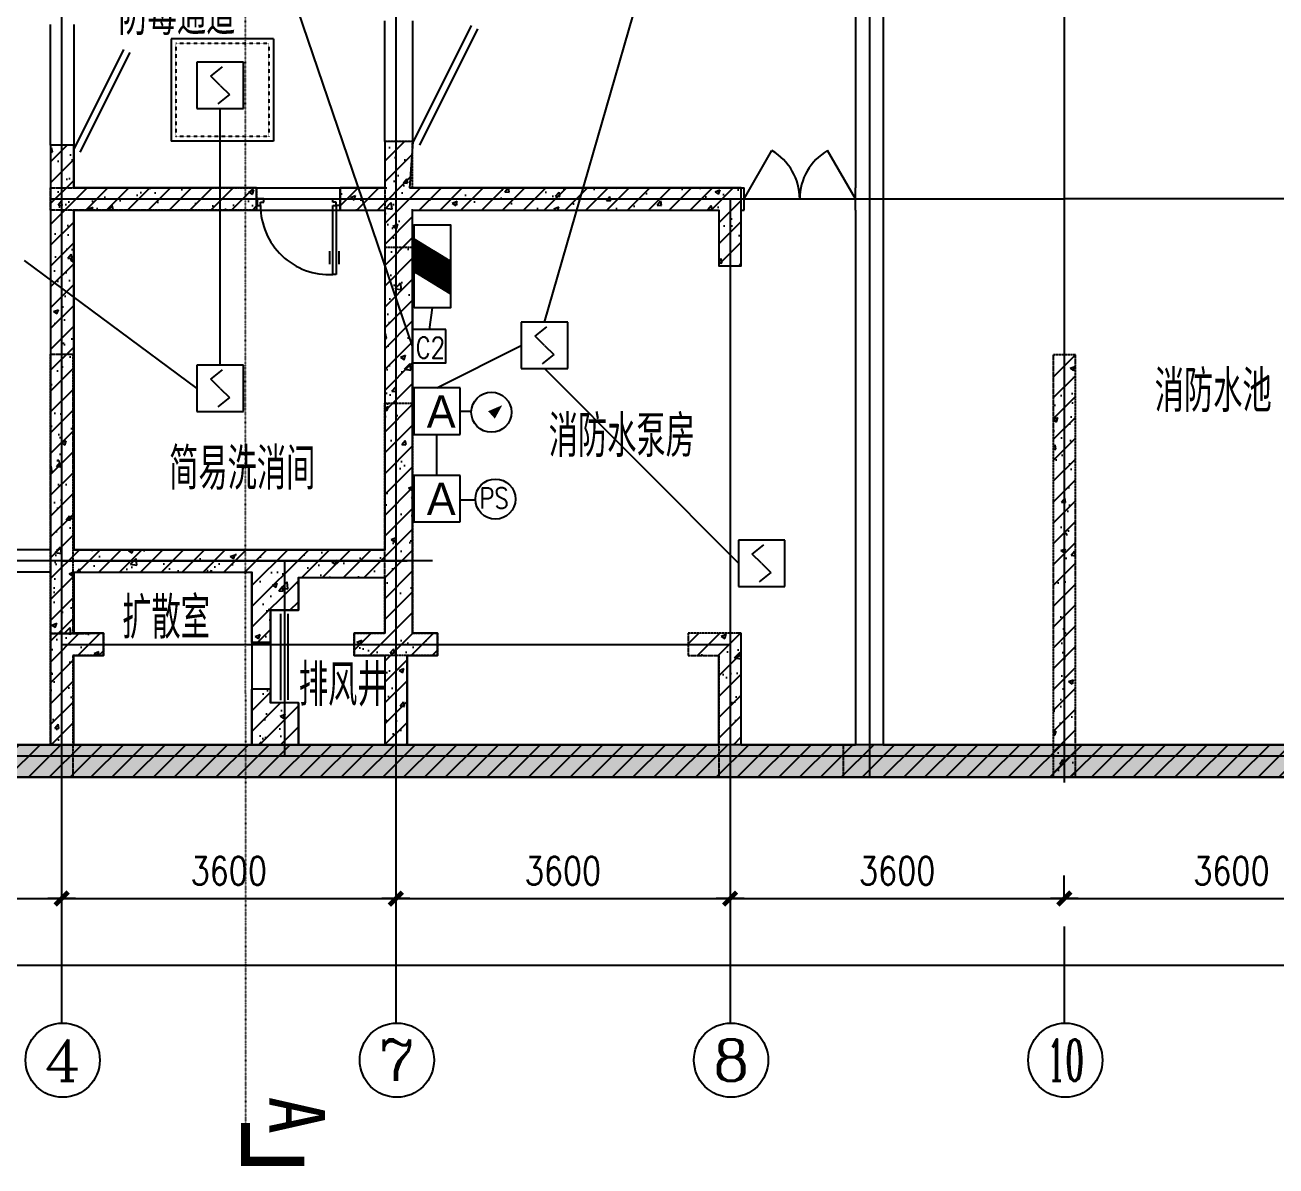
# Model space of a CAD drawing. Extents: x -170759 to 304867, y -311201 to 112352.
# Drawn here: x 37267 to 50742, y -268526 to -256234 of the extents above; entities that cross this region are included whole.
import ezdxf
from ezdxf.enums import TextEntityAlignment as Align

# ---------------------------------------------------------------- set-up
doc = ezdxf.new("R2010")
doc.units = 0
for name, pattern in [('ACAD_ISO04W100', [30.5, 24, -3, 0.5, -3]), ('DASH', [0.35, 0.25, -0.1]), ('DOT2', [0.125, 0, -0.125]), ('DOTE', [2.42, 2, -0.2, 0.02, -0.2]), ('HIDDEN', [0.375, 0.25, -0.125])]:
    doc.linetypes.add(name, pattern=pattern)
doc.layers.get('0').update_dxf_attribs({"linetype": 'CONTINUOUS'})
for name, color, linetype in [('7', 8, 'CONTINUOUS'), ('AXIS', 3, 'CONTINUOUS'), ('AXIS_TEXT', 7, 'CONTINUOUS'), ('BLOCK', 2, 'CONTINUOUS'), ('DOTE', 251, 'CONTINUOUS'), ('EQUIP', 3, 'CONTINUOUS'), ('LAYER1', 1, 'CONTINUOUS'), ('TC', 253, 'CONTINUOUS'), ('TEXT', 6, 'CONTINUOUS'), ('TXT', 3, 'CONTINUOUS'), ('WAL', 20, 'CONTINUOUS'), ('WALL', 7, 'CONTINUOUS'), ('WINDOW', 151, 'CONTINUOUS'), ('WINDOW_TEXT', 7, 'CONTINUOUS'), ('WZ', 3, 'CONTINUOUS'), ('ZHU', 251, 'CONTINUOUS'), ('ZXX', 2, 'ACAD_ISO04W100'), ('导线', 1, 'CONTINUOUS'), ('消防', 1, 'CONTINUOUS'), ('消防主线', 1, 'CONTINUOUS'), ('设备2', 3, 'CONTINUOUS')]:
    doc.layers.add(name, color=color, linetype=linetype)
doc.styles.add('-黑体', font='SIMHEI.TTF', dxfattribs={"width": 0.8})
doc.styles.add('COMPLEX', font='COMPLEX')
doc.styles.add('DIM_FONT', font='SIMPLEX.shx', dxfattribs={"width": 0.8})
doc.styles.add('HZFS', font='txt.shx', dxfattribs={"width": 0.8, "bigfont": 'msi_fsx.shx'})
doc.styles.add('HZTXT', font='txt.shx', dxfattribs={"width": 0.8, "bigfont": 'hztxt.shx'})
doc.styles.add('SIMPLEX', font='SIMPLEX.SHX')
doc.styles.add('XC93', font='hzst-e.shx', dxfattribs={"width": 0.75, "bigfont": 'xc93.shx'})
doc.dimstyles.new('NORMAL', dxfattribs={"dimtxt": 300, "dimasz": 1, "dimexe": 250, "dimexo": 300, "dimgap": 150, "dimtad": 1, "dimdec": 0, "dimzin": 0, "dimdsep": 46, "dimtxsty": 'DIM_FONT', "dimblk": '_DIMX', "dimblk1": '_DIMX', "dimblk2": '_DIMX', "dimsah": 1, "dimcen": 2.5, "dimclrt": 7, "dimadec": 0, "dimazin": 0, "dimtfac": 1, "dimtdec": 0, "dimtix": 1, "dimtmove": 2, "dimatfit": 3, "dimldrblk": '_DIMX', "dimfxl": 0, "dimtolj": 1, "dimtzin": 0, "dimarcsym": 0})
pattern_1 = [(50, (50704.1, -264957.1), (546.554, -47.817), [57.15, -628.65]), (355, (50704.1, -264957.1), (-105.728, 573.17), [45.72, -502.92]), (100.451, (50749.67, -264961.1), (440.828, 525.35), [48.57, -534.27]), (46.1842, (50704.1, -264804.7), (813.237, -126.127), [85.725, -942.975]), (96.6356, (50771.9, -264815.2), (712.213, 742.277), [72.855, -801.405]), (351.184, (50704.1, -264804.7), (712.214, 742.275), [68.58, -754.38]), (21, (50780.3, -264842.8), (454.845, -306.7966), [57.15, -628.65]), (326, (50780.3, -264842.8), (185.406, 552.564), [45.72, -502.92]), (71.4514, (50818.2, -264868.36), (640.25, 245.769), [48.57, -534.27]), (37.5, (50704.12, -264957.1), (9.2658, 253.6651), [0, -496.824, 0, -510.54, 0, -504.825]), (7.5, (50704.12, -264957.1), (200.459, 300.5417), [0, -291.084, 0, -485.394, 0, -192.405]), (327.5, (50534.2, -264957.1), (406.7718, -17.1862), [0, -190.5, 0, -594.36, 0, -788.67]), (317.5, (50458, -264957.1), (444.3875, 76.2795), [0, -247.65, 0, -394.716, 0, -560.07])]
pattern_2 = [(45, (51396.88, -264957.1), (-112.2532, 112.2532), [])]

# ---------------------------------------------------------------- blocks, each defined once
blk = doc.blocks.new('M_A23MCU')
for p, q in [((-0.454, 0.081), (-0.454, 0.905)), ((-0.454, 0.905), (-0.413, 0.905)), ((-0.413, 0.905), (-0.413, 0.081)), ((-0.489, 0.782), (-0.489, 0.624)), ((-0.378, 0.782), (-0.378, 0.624)), ((-0.495, -0.002), (-0.495, 0.081)), ((-0.495, 0.081), (-0.454, 0.081)), ((-0.413, 0.081), (-0.454, 0.081)), ((-0.454, 0.081), (-0.454, 0.039)), ((-0.454, 0.039), (-0.413, 0.039)), ((-0.413, 0.039), (-0.413, -0.002)), ((0.412, 0.039), (0.412, -0.002)), ((0.453, 0.039), (0.412, 0.039)), ((0.453, 0.081), (0.453, 0.039)), ((0.494, 0.081), (0.453, 0.081)), ((0.494, -0.002), (0.494, 0.081)), ((-0.413, -0.002), (-0.495, -0.002)), ((-0.495, -0.002), (-0.495, -0.002)), ((0.412, -0.002), (0.494, -0.002)), ((0.494, -0.002), (0.494, -0.002))]:
    blk.add_line(p, q)
blk.add_arc((-0.372, 0.082), 0.825, 359.9283, 92.866)
blk = doc.blocks.new('_DIMX')
blk.add_line((-150, 0), (150, 0))
at = {"const_width": 50}
blk.add_lwpolyline([(-70, -70), (70, 70)], dxfattribs=at)
blk = doc.blocks.new('_AXISO')
blk.add_circle((0, 0), 0.5)
at = {"layer": 'AXIS_TEXT', "style": 'COMPLEX', "width": 1.041667}
blk.add_attdef('A', text='', height=0.56, dxfattribs=at).set_placement((-0.25, -0.28), (0.25, -0.28), align=Align.FIT)
blk = doc.blocks.new('_LINKPT1')
blk.add_line((0, 0), (0, 0))
blk = doc.blocks.new('M_I14YDH')
for p, q in [((0.5, 0.5), (-0.5, 0.5)), ((-0.5, 0.5), (-0.5, -0.5)), ((-0.2, 0.2), (0.05, 0.4)), ((0.5, -0.5), (0.5, 0.5)), ((0, 0), (-0.2, 0.2)), ((0, 0), (0.2, -0.2)), ((0.2, -0.2), (-0.05, -0.4)), ((-0.5, -0.5), (0.5, -0.5))]:
    blk.add_line(p, q)
for p in [(0, 0.5), (-0.5, 0), (0.5, 0), (0, -0.5)]:
    blk.add_blockref('_LINKPT1', p)
at = {"width": 0.8, "flags": 9}
blk.add_attdef('A', (0, 0), '', height=0.00002, dxfattribs=at)
blk = doc.blocks.new('_X2GKP')
for p, q in [((0.5, 0.5), (-0.5, 0.5)), ((-0.5, 0.5), (-0.5, -0.5)), ((0.5, -0.5), (0.5, 0.5)), ((-0.5, -0.5), (0.5, -0.5))]:
    blk.add_line(p, q)
at = {"xscale": 0.002, "yscale": 0.002, "zscale": 0.002}
for p in [(0, 0.5), (-0.5, 0), (0.5, 0), (0, -0.5)]:
    blk.add_blockref('_LINKPT1', p, dxfattribs=at)
at = {"style": 'XC93'}
blk.add_text('A', height=0.7, dxfattribs=at).set_placement((-0.219, -0.356))
at = {"style": 'XC93', "width": 0.75, "flags": 9}
blk.add_attdef('A', (0, 0), '', height=0.00002, dxfattribs=at)
blk = doc.blocks.new('SDY')
at = {"layer": '设备2', "linetype": 'Continuous'}
h = blk.add_hatch(dxfattribs=at)
h.set_pattern_fill('ANSI31', color=256, style=0)
h.set_pattern_definition([(45, (-392206.78282, 628854.17178), (-0.088388347648, 0.088388347648), [])])
h.paths.add_polyline_path([(221, 76), (-76, 76), (-76, -317), (-21, -317)])
h.paths.add_polyline_path([(-76, 76), (-132, 76), (-373, -317), (-76, -317)])
at = {"layer": '消防主线', "ltscale": 1000}
blk.add_line((-76, 76), (-76, -317), dxfattribs=at)
at = {"layer": '设备2', "linetype": 'Continuous'}
blk.add_lwpolyline([(-524, 76), (371, 76), (371, -317), (-524, -317)], close=True, dxfattribs=at)
blk = doc.blocks.new('_DBLK1')
for p, q in [((-0.5, 0), (-0.25, -0.433)), ((0.5, 0), (0.25, -0.433))]:
    blk.add_line(p, q)
for centre, start, end in [((-0.5, 0), 300, 0), ((0.5, 0), 180, 240)]:
    blk.add_arc(centre, 0.5, start, end)
at = {"layer": 'WINDOW_TEXT', "style": 'SIMPLEX', "flags": 9}
blk.add_attdef('A', text='', height=1, dxfattribs=at).set_placement((0, 1.5), align=Align.MIDDLE)

msp = doc.modelspace()

# ---------------------------------------------------------------- hatches: boundary and pattern name
at = {"layer": 'WALL'}
h = msp.add_hatch(dxfattribs=at)
h.set_pattern_fill('AR-CONC', color=256, scale=3, style=0)
h.set_pattern_definition(pattern_1)
h.paths.add_polyline_path([(35081.64473, -250107.46476), (35081.64473, -249587.46476), (32331.64473, -249587.46476), (32331.64473, -260137.46476), (33531.64473, -260137.46476), (33531.64473, -264337.46476), (63391.64473, -264337.46476), (63391.64473, -260137.46476), (64591.64473, -260137.46476), (64591.64473, -257987.46476), (64541.64473, -257987.46476), (64541.64473, -249587.46476), (63961.64473, -249587.46476), (63961.64473, -249827.46476), (64241.64473, -249827.46476), (64241.64473, -259787.46476), (60461.64473, -259787.46476), (60461.64473, -260027.46476), (63041.64473, -260027.46476), (63041.64473, -263987.46476), (59381.64473, -263987.46476), (33881.64473, -263987.46476), (33881.64473, -259787.46476), (32681.64473, -259787.46476), (32681.64689, -249827.46456), (33631.64473, -249827.46476), (33631.64473, -250107.46476), (33881.64473, -250107.46476), (33881.64473, -249827.46476), (34841.64473, -249827.46476), (34841.64473, -250107.46476)])
h = msp.add_hatch(dxfattribs=at)
h.set_pattern_fill('ANSI31', color=256, scale=50, style=0)
h.set_pattern_definition([(45, (49929.86, -264957.1), (-112.2532, 112.2532), [])])
h.paths.add_polyline_path([(35081.64473, -250107.46476), (35081.64473, -249587.46476), (32331.64473, -249587.46476), (32331.64473, -260137.46476), (33531.64473, -260137.46476), (33531.64473, -264337.46476), (63391.64473, -264337.46476), (63391.64473, -260137.46476), (64591.64473, -260137.46476), (64591.64473, -257987.46476), (64541.64473, -257987.46476), (64541.64473, -249587.46476), (63961.64473, -249587.46476), (63961.64473, -249827.46476), (64241.64473, -249827.46476), (64241.64473, -259787.46476), (60461.64473, -259787.46476), (60461.64473, -260027.46476), (63041.64473, -260027.46476), (63041.64473, -263987.46476), (59381.64473, -263987.46476), (33881.64473, -263987.46476), (33881.64473, -259787.46476), (32681.64473, -259787.46476), (32681.64689, -249827.46456), (33631.64473, -249827.46476), (33631.64473, -250107.46476), (33881.64473, -250107.46476), (33881.64473, -249827.46476), (34841.64473, -249827.46476), (34841.64473, -250107.46476)])
h = msp.add_hatch(dxfattribs=at)
h.set_pattern_fill('AR-CONC', color=256, scale=3, style=0)
h.set_pattern_definition(pattern_1)
h.paths.add_polyline_path([(37541.64473, -257527.46476), (37541.64473, -263987.46476), (37791.64473, -263987.46476), (37791.64473, -263027.46476), (38111.64473, -263027.46476), (38111.64473, -262787.46476), (37791.64473, -262787.46476), (37791.64473, -262127.46476), (39711.64492, -262127.46477), (39711.64492, -262888.07186), (39911.64492, -262888.07186), (39911.64492, -262538.07186), (40211.64473, -262538.07186), (40211.64473, -262187.46476), (41141.64473, -262187.46476), (41141.64473, -262787.46476), (40811.64473, -262787.46476), (40811.64473, -263027.46476), (41141.64473, -263027.46476), (41141.64473, -263987.46476), (41381.64473, -263987.46476), (41381.64473, -263027.46476), (41711.64473, -263027.46476), (41711.64473, -262787.46476), (41441.64473, -262787.46476), (41441.64473, -258227.46476), (44741.64473, -258227.46476), (44741.64473, -258827.46476), (44981.64473, -258827.46476), (44981.64473, -257987.46476), (41411.64473, -257987.46476), (41447.45479, -257493.62504), (41141.64473, -257487.46476), (41141.64473, -257987.46476), (40661.64473, -257987.46476), (40661.64473, -258227.46476), (41141.64473, -258227.46476), (41141.64473, -261887.46476), (37791.64473, -261887.46476), (37791.64473, -258227.46476), (39761.64473, -258227.46476), (39761.64473, -257987.46476), (37791.64473, -257987.46476), (37791.64473, -257527.46476)])
h = msp.add_hatch(dxfattribs=at)
h.set_pattern_fill('ANSI31', color=256, scale=50, style=0)
h.set_pattern_definition(pattern_2)
h.paths.add_polyline_path([(37541.64473, -257527.46476), (37541.64473, -263987.46476), (37791.64473, -263987.46476), (37791.64473, -263027.46476), (38111.64473, -263027.46476), (38111.64473, -262787.46476), (37791.64473, -262787.46476), (37791.64473, -262127.46476), (39711.64492, -262127.46477), (39711.64492, -262888.07186), (39911.64492, -262888.07186), (39911.64492, -262538.07186), (40211.64473, -262538.07186), (40211.64473, -262187.46476), (41141.64473, -262187.46476), (41141.64473, -262787.46476), (40811.64473, -262787.46476), (40811.64473, -263027.46476), (41141.64473, -263027.46476), (41141.64473, -263987.46476), (41381.64473, -263987.46476), (41381.64473, -263027.46476), (41711.64473, -263027.46476), (41711.64473, -262787.46476), (41441.64473, -262787.46476), (41441.64473, -258227.46476), (44741.64473, -258227.46476), (44741.64473, -258827.46476), (44981.64473, -258827.46476), (44981.64473, -257987.46476), (41411.64473, -257987.46476), (41447.45479, -257493.62504), (41141.64473, -257487.46476), (41141.64473, -257987.46476), (40661.64473, -257987.46476), (40661.64473, -258227.46476), (41141.64473, -258227.46476), (41141.64473, -261887.46476), (37791.64473, -261887.46476), (37791.64473, -258227.46476), (39761.64473, -258227.46476), (39761.64473, -257987.46476), (37791.64473, -257987.46476), (37791.64473, -257527.46476)])
h = msp.add_hatch(dxfattribs=at)
h.set_pattern_fill('AR-CONC', color=256, scale=3, style=0)
h.set_pattern_definition(pattern_1)
h.paths.add_polyline_path([(48341.64473, -264337.46476), (48581.64473, -264337.46476), (48581.64473, -259787.46476), (48341.64473, -259787.46476)])
h = msp.add_hatch(dxfattribs=at)
h.set_pattern_fill('ANSI31', color=256, scale=50, style=0)
h.set_pattern_definition([(45, (51269.98, -264957.1), (-112.253, 112.253), [])])
h.paths.add_polyline_path([(48341.64473, -264337.46476), (48581.64473, -264337.46476), (48581.64473, -259787.46476), (48341.64473, -259787.46476)])
h = msp.add_hatch(dxfattribs=at)
h.set_pattern_fill('AR-CONC', color=256, scale=3, style=0)
h.set_pattern_definition(pattern_1)
h.paths.add_polyline_path([(44861.64473, -263987.46476), (44981.64473, -263987.46476), (44981.64473, -262787.46476), (44861.64473, -262787.46476)])
h.paths.add_polyline_path([(44861.64473, -262907.46476), (44411.64473, -262907.46476), (44411.64473, -263027.46476), (44741.64473, -263027.46476), (44741.64473, -263987.46476), (44861.64473, -263987.46476)])
h.paths.add_polyline_path([(44861.64473, -262907.46476), (44861.64473, -262787.46476), (44411.64473, -262787.46476), (44411.64473, -262907.46476)])
h = msp.add_hatch(dxfattribs=at)
h.set_pattern_fill('ANSI31', color=256, scale=50, style=0)
h.set_pattern_definition([(45, (49988.68, -264957.1), (-112.253, 112.253), [])])
h.paths.add_polyline_path([(44861.64473, -263987.46476), (44981.64473, -263987.46476), (44981.64473, -262787.46476), (44861.64473, -262787.46476)])
h.paths.add_polyline_path([(44861.64473, -262907.46476), (44411.64473, -262907.46476), (44411.64473, -263027.46476), (44741.64473, -263027.46476), (44741.64473, -263987.46476), (44861.64473, -263987.46476)])
h.paths.add_polyline_path([(44861.64473, -262907.46476), (44861.64473, -262787.46476), (44411.64473, -262787.46476), (44411.64473, -262907.46476)])
h = msp.add_hatch(dxfattribs=at)
h.set_pattern_fill('AR-CONC', color=256, scale=3, style=0)
h.set_pattern_definition(pattern_1)
h.paths.add_polyline_path([(39711.64492, -263388.07186), (39711.64492, -263987.46476), (40211.64473, -263987.46476), (40211.64473, -263538.07186), (39911.64492, -263538.07186), (39911.64492, -263388.07186)])
h = msp.add_hatch(dxfattribs=at)
h.set_pattern_fill('ANSI31', color=256, scale=50, style=0)
h.set_pattern_definition(pattern_2)
h.paths.add_polyline_path([(39711.64492, -263388.07186), (39711.64492, -263987.46476), (40211.64473, -263987.46476), (40211.64473, -263538.07186), (39911.64492, -263538.07186), (39911.64492, -263388.07186)])

# ---------------------------------------------------------------- linework, layer by layer
at = {"linetype": 'DASH', "ltscale": 0.3}
for p, q in [((38892.14211, -256434.04744, 0), (38892.14211, -257434.04744, 0)), ((39892.14211, -256434.04744, 0), (38892.14211, -256434.04744, 0)), ((39892.14211, -256434.04744, 0), (39892.14211, -257434.04744, 0)), ((39892.14211, -257434.04744, 0), (38892.14211, -257434.04744, 0))]:
    msp.add_line(p, q, dxfattribs=at)
at = {"layer": '7'}
for p, q in [((37541.64473, -257527.46476, 0), (37541.64473, -256227.46476, 0)), ((37791.64473, -256227.46476, 0), (37791.64473, -257527.46476, 0)), ((41141.64473, -257487.46476, 0), (41141.64473, -256187.46476, 0)), ((41441.64473, -256187.46476, 0), (41441.64473, -257487.46476, 0)), ((42072.93233, -256241.11642, 0), (41447.45479, -257493.62504, 0)), ((38842.14211, -256384.04744, 0), (38842.14211, -257484.04744, 0)), ((39942.14211, -256384.04744, 0), (38842.14211, -256384.04744, 0)), ((39942.14211, -256384.04744, 0), (39942.14211, -257484.04744, 0)), ((38327.76834, -256497.55748, 0), (37791.64473, -257571.1363, 0)), ((38394.86702, -256531.06521, 0), (37858.74341, -257604.64403, 0)), ((39942.14211, -257484.04744, 0), (38842.14211, -257484.04744, 0)), ((39761.64473, -257987.46476, 0), (40661.64473, -257987.46476, 0)), ((39761.64473, -258227.46476, 0), (40661.64473, -258227.46476, 0)), ((40100.86744, -263502.44915, 0), (40100.86744, -262579.09157, 0)), ((39711.64492, -262888.07186, 0), (39711.64492, -263388.07186, 0)), ((39911.64492, -262888.07186, 0), (39911.64492, -263388.07186, 0))]:
    msp.add_line(p, q, dxfattribs=at)
at = {"layer": 'AXIS'}
for p, q in [((37661.64473, -265944.75255, 0), (37661.64473, -266985.96823, 0)), ((41261.64473, -265944.75255, 0), (41261.64473, -266985.96823, 0)), ((44861.64473, -265944.75255, 0), (44861.64473, -266985.96823, 0)), ((48461.64473, -265944.75255, 0), (48461.64473, -266985.96823, 0))]:
    msp.add_line(p, q, dxfattribs=at)
at = {"layer": 'BLOCK', "elevation": 0}
msp.add_lwpolyline([(41801.64464, -259515.44057), (41441.64464, -259515.44057), (41441.64464, -259875.44057), (41801.64464, -259875.44057)], close=True, dxfattribs=at)
at = {"layer": 'BLOCK'}
msp.add_lwpolyline([(42175.20276, -260539.34762, 0, 0, 0), (42408.1638, -260329.83495, 0, 108, 0), (42291.68328, -260434.59129, 108, 108, 0)], format="xyseb", dxfattribs=at)
for centre in [(42290.52897, -260405.99692), (42334.20739, -261341.2475)]:
    msp.add_circle(centre, 216, dxfattribs=at)
at = {"layer": 'DOTE', "color": 251, "linetype": 'DOT2', "ltscale": 2}
msp.add_line((39624.76884, -228321.32978), (39642.30424, -268061.43351), dxfattribs=at)
at = {"layer": 'DOTE', "color": 251, "linetype": 'DOTE', "ltscale": 0.5}
for p, q in [((48461.64473, -253787.46476, 0), (48461.64473, -264393.39534, 0)), ((46361.64473, -254027.46476, 0), (46361.64473, -264337.46476, 0)), ((37661.64473, -255587.46476, 0), (37661.64473, -266768.17179, 0)), ((41261.64473, -255707.46476, 0), (41261.64473, -266768.17179, 0)), ((37541.64473, -258107.46476, 0), (48461.64473, -258107.46476, 0)), ((37541.64473, -258107.46476, 0), (48461.64473, -258107.46476, 0)), ((44861.64473, -258107.46476, 0), (44861.64473, -266768.17179, 0)), ((60581.64473, -258107.46476, 0), (48461.64473, -258107.46476, 0)), ((41655.42751, -262007.46476), (36341.64473, -262007.46476, 0)), ((37661.64473, -262007.46476, 0), (41381.64473, -262007.46476, 0)), ((40061.64473, -262007.46476, 0), (40061.64473, -264107.46476, 0)), ((37661.64473, -262907.46476, 0), (44861.64473, -262907.46476, 0)), ((28242.02152, -264107.46476, 0), (48461.64473, -264107.46476, 0)), ((32561.64473, -264107.46476, 0), (64361.64473, -264107.46476, 0))]:
    msp.add_line(p, q, dxfattribs=at)
at = {"layer": 'WAL', "color": 2, "linetype": 'HIDDEN'}
msp.add_line((40021.20124, -263506.64625, 0), (40021.20124, -262579.09157, 0), dxfattribs=at)
at = {"layer": 'WALL'}
for p, q in [((46211.64473, -254027.46476, 0), (46211.64473, -257987.46476, 0)), ((46511.64473, -254027.46476, 0), (46511.64473, -263987.46476, 0)), ((37541.64473, -257527.46476, 0), (37541.64473, -261887.46476, 0)), ((37791.64473, -257527.46476, 0), (37541.64473, -257527.46476, 0)), ((37791.64473, -257527.46476, 0), (37791.64473, -257987.46476, 0)), ((37791.64473, -257987.46476, 0), (39221.64473, -257987.46476, 0)), ((39761.64473, -258227.46476, 0), (39761.64473, -257987.46476, 0)), ((39761.64473, -257987.46476, 0), (39761.64473, -257987.46476, 0)), ((39761.64473, -258227.46476, 0), (39761.64473, -257987.46476, 0)), ((40661.64473, -257987.46476, 0), (41141.64473, -257987.46476, 0)), ((40661.64473, -258227.46476, 0), (40661.64473, -257987.46476, 0)), ((41411.64473, -257987.46476, 0), (45011.64473, -257987.46476, 0)), ((45011.64473, -258227.46476, 0), (45011.64473, -257987.46476, 0)), ((46211.64473, -258227.46476, 0), (46211.64473, -257987.46476, 0)), ((37791.64473, -258227.46476, 0), (37791.64473, -261887.46476, 0)), ((37791.64473, -258227.46476, 0), (39221.64473, -258227.46476, 0)), ((39761.64473, -258227.46476, 0), (39761.64473, -258227.46476, 0)), ((40661.64473, -258227.46476, 0), (41141.64473, -258227.46476, 0)), ((41141.64473, -258227.46476, 0), (41141.64473, -259107.55837, 0)), ((44981.64473, -258227.46476, 0), (45011.64473, -258227.46476, 0)), ((46211.64473, -258227.46476, 0), (46211.64473, -263987.46476, 0)), ((41141.64473, -258622.81402, 0), (41141.64473, -261887.46476, 0)), ((41441.64473, -258622.81402, 0), (41441.64473, -260307.55837, 0)), ((37541.64473, -261887.46476, 0), (36461.64473, -261887.46476, 0)), ((37791.64473, -261887.46476, 0), (41141.64473, -261887.46476, 0)), ((37541.64473, -262127.46476, 0), (36221.64473, -262127.46476, 0)), ((37541.64473, -262127.46476, 0), (37541.64473, -263987.46476, 0)), ((37791.64473, -262127.46476, 0), (37791.64473, -262787.46476, 0)), ((37791.64473, -262127.46476, 0), (39711.64492, -262127.46476, 0)), ((40211.64473, -262187.46476, 0), (40211.64473, -262538.07186, 0)), ((40211.64473, -262187.46476, 0), (41141.64473, -262187.46476, 0)), ((41141.64473, -262187.46476, 0), (41141.64473, -262787.46476, 0)), ((44981.64473, -263987.46476, 0), (44981.64473, -262787.46476, 0)), ((41141.64473, -263027.46476, 0), (41141.64473, -263987.46476, 0)), ((41381.64473, -263027.46476, 0), (41381.64473, -263987.46476, 0)), ((44741.64473, -263987.46476, 0), (44741.64473, -263027.46476, 0)), ((40211.64473, -263538.07186, 0), (40211.64473, -263987.46476, 0)), ((33881.64473, -263987.46476, 0), (37541.64473, -263987.46476, 0)), ((37791.64473, -263987.46476, 0), (39711.64492, -263987.46476, 0)), ((40211.64473, -263987.46476, 0), (41141.64473, -263987.46476, 0)), ((41381.64473, -263987.46476, 0), (44741.64473, -263987.46476, 0)), ((44981.64473, -263987.46476, 0), (46211.64473, -263987.46476, 0)), ((46511.64473, -263987.46476, 0), (51941.64473, -263987.46476, 0)), ((33531.64473, -264337.46476, 0), (63391.64473, -264337.46476, 0)), ((63391.64473, -264337.46476, 0), (33531.64473, -264337.46476, 0))]:
    msp.add_line(p, q, dxfattribs=at)
at = {"layer": 'WALL', "color": 7}
for p, q in [((42140.03101, -256274.62415, 0), (41514.55347, -257527.13277, 0)), ((39711.64492, -262888.07186, 0), (39711.64492, -262127.46476, 0)), ((40211.64473, -262538.07186, 0), (39911.64492, -262538.07186, 0)), ((39911.64492, -262538.07186, 0), (39911.64492, -262888.07186, 0)), ((39911.64492, -262888.07186, 0), (39911.64492, -262538.07186, 0)), ((39911.64492, -262888.07186, 0), (39711.64492, -262888.07186, 0)), ((39711.64492, -263987.46476, 0), (39711.64492, -263388.07186, 0)), ((39911.64492, -263388.07186, 0), (39711.64492, -263388.07186, 0)), ((39911.64492, -263388.07186, 0), (39911.64492, -263538.07186, 0)), ((39911.64492, -263538.07186, 0), (39911.64492, -263388.07186, 0)), ((40211.64473, -263538.07186, 0), (39911.64492, -263538.07186, 0))]:
    msp.add_line(p, q, dxfattribs=at)
at = {"layer": 'WALL', "elevation": 0}
msp.add_lwpolyline([(59381.64473, -263987.46476), (33881.64473, -263987.46476), (33881.64473, -259787.46476), (32681.64473, -259787.46476), (32681.64689, -249827.46456), (33631.64473, -249827.46476), (33631.64473, -250107.46476), (33881.64473, -250107.46476), (33881.64473, -249827.46476), (34841.64473, -249827.46476), (34841.64473, -250107.46476), (35081.64473, -250107.46476), (35081.64473, -250107.46476), (35081.64473, -249587.46476), (32331.64473, -249587.46476), (32331.64473, -260137.46476), (33531.64473, -260137.46476), (33531.64473, -264337.46476), (63391.64473, -264337.46476)], dxfattribs=at)
at = {"layer": 'WZ', "const_width": 100}
msp.add_lwpolyline([(40276.78596, -268476.18666), (39642.30424, -268476.18666), (39642.30424, -268061.43351)], dxfattribs=at)
at = {"layer": 'ZHU', "elevation": 0}
for points in [[(37541.64473, -257527.46476), (37541.64473, -263987.46476), (37791.64473, -263987.46476), (37791.64473, -263027.46476), (38111.64473, -263027.46476), (38111.64473, -262787.46476), (37791.64473, -262787.46476), (37791.64473, -262127.46476), (39711.64492, -262127.46477), (39711.64492, -262888.07186), (39911.64492, -262888.07186), (39911.64492, -262538.07186), (40211.64473, -262538.07186), (40211.64473, -262187.46476), (41141.64473, -262187.46476), (41141.64473, -262787.46476), (40811.64473, -262787.46476), (40811.64473, -263027.46476), (41141.64473, -263027.46476), (41141.64473, -263987.46476), (41381.64473, -263987.46476), (41381.64473, -263027.46476), (41711.64473, -263027.46476), (41711.64473, -262787.46476), (41441.64473, -262787.46476), (41441.64473, -258227.46476), (44741.64473, -258227.46476), (44741.64473, -258827.46476), (44981.64473, -258827.46476), (44981.64473, -257987.46476), (41411.64473, -257987.46476), (41447.45479, -257493.62504), (41141.64473, -257487.46476), (41141.64473, -257987.46476), (40661.64473, -257987.46476), (40661.64473, -258227.46476), (41141.64473, -258227.46476), (41141.64473, -261887.46476), (37791.64473, -261887.46476), (37791.64473, -258227.46476), (39761.64473, -258227.46476), (39761.64473, -257987.46476), (37791.64473, -257987.46476), (37791.64473, -257527.46476)], [(39711.64492, -263388.07186), (39711.64492, -263987.46476), (40211.64473, -263987.46476), (40211.64473, -263538.07186), (39911.64492, -263538.07186), (39911.64492, -263388.07186)]]:
    msp.add_lwpolyline(points, close=True, dxfattribs=at)
at = {"layer": 'ZXX', "elevation": 0}
for points in [[(44741.64473, -258827.46476), (44981.64473, -258827.46476), (44981.64473, -257987.46476), (41441.64473, -257987.46476), (41441.64473, -257487.46476), (41141.64473, -257487.46476), (41141.64473, -258627.46476), (41441.64473, -258627.46476), (41441.64473, -258227.46476), (44741.64473, -258227.46476), (44741.64473, -258827.46476)], [(37541.64473, -258227.46476), (37541.64473, -257987.46476), (39761.64473, -257987.46476), (39761.64473, -258227.46476), (37541.64473, -258227.46476)], [(37541.64473, -262788.7137), (37541.64473, -259778.80523), (37781.64473, -259778.80523), (37781.64473, -262788.7137), (37541.64473, -262788.7137)], [(48341.64473, -264337.46476), (48581.64473, -264337.46476), (48581.64473, -259787.46476), (48341.64473, -259787.46476), (48341.64473, -264337.46476)], [(40811.64473, -263027.46476), (40811.64473, -262787.46476), (41141.64473, -262787.46476), (41141.64473, -260307.55837), (41441.64473, -260307.55837), (41441.64473, -262787.46476), (41711.64473, -262787.46476), (41711.64473, -263027.46476), (40811.64473, -263027.46476)], [(36761.64473, -264337.46476), (36761.64473, -263987.46476), (37541.64473, -263987.46476), (37541.64473, -262789.04674), (38111.64473, -262787.46476), (38111.64473, -263027.46476), (37781.64473, -263027.46476), (37781.64473, -264337.46476), (36761.64473, -264337.46476)], [(46081.64473, -264337.46476), (46081.64473, -263987.46476), (44981.64473, -263987.46476), (44981.64473, -262787.46476), (44411.64473, -262787.46476), (44411.64473, -263027.46476), (44741.64473, -263027.46476), (44741.64473, -264337.46476), (46081.64473, -264337.46476)]]:
    msp.add_lwpolyline(points, dxfattribs=at)
at = {"layer": '导线'}
for p, q in [((42863.02956, -259435.31382), (43865.26211, -255966.09932)), ((39368.90221, -259898.81283), (39368.90221, -257134.13531)), ((37259.13824, -258771.06704), (39118.90221, -260148.81283)), ((42863.02956, -259935.31382), (44950.87069, -262033.6535, 0))]:
    msp.add_line(p, q, dxfattribs=at)
at = {"layer": '消防'}
for p, q in [((41441.64464, -259695.44057, 0), (39426.64473, -253787.46476, 0)), ((41654.09491, -259282.27102, 0), (41621.64464, -259515.44057, 0)), ((41703.43255, -260144.73039, 0), (42613.02956, -259685.31382)), ((42074.68445, -260397.80278), (41953.43255, -260397.80278, 0)), ((41703.64826, -261086.18814), (41703.43255, -260644.73039)), ((42118.57547, -261353.85191), (41953.64826, -261353.85191))]:
    msp.add_line(p, q, dxfattribs=at)

# ---------------------------------------------------------------- block references
at = {"layer": 'AXIS'}
ref = msp.add_blockref('_AXISO', (37672.75132, -267385.81401, 0), dxfattribs=dict(at, xscale=800, yscale=800, zscale=800))
ref.add_attrib('A', '4', dxfattribs={"layer": 'AXIS_TEXT', "height": 448, "style": 'COMPLEX', "width": 1.171875}).set_placement((37472.75132, -267609.81401, 0), (37872.75132, -267609.81401, 0), align=Align.FIT)
ref = msp.add_blockref('_AXISO', (41272.75132, -267385.81401, 0), dxfattribs=dict(at, xscale=800, yscale=800, zscale=800))
ref.add_attrib('A', '7', dxfattribs={"layer": 'AXIS_TEXT', "height": 448, "style": 'COMPLEX', "width": 1.339286}).set_placement((41072.75132, -267609.81401, 0), (41472.75132, -267609.81401, 0), align=Align.FIT)
ref = msp.add_blockref('_AXISO', (44872.75132, -267385.81401, 0), dxfattribs=dict(at, xscale=800, yscale=800, zscale=800))
ref.add_attrib('A', '8', dxfattribs={"layer": 'AXIS_TEXT', "height": 448, "style": 'COMPLEX', "width": 1.339286}).set_placement((44672.75132, -267609.81401, 0), (45072.75132, -267609.81401, 0), align=Align.FIT)
ref = msp.add_blockref('_AXISO', (48472.75132, -267385.81401, 0), dxfattribs=dict(at, xscale=800, yscale=800, zscale=800))
ref.add_attrib('A', '10', dxfattribs={"layer": 'AXIS_TEXT', "height": 448, "style": 'COMPLEX', "width": 0.646552}).set_placement((48272.75132, -267609.81401, 0), (48672.75132, -267609.81401, 0), align=Align.FIT)
at = {"layer": 'EQUIP', "xscale": 500, "yscale": 500, "zscale": 500}
for name, p in [('M_I14YDH', (39368.90221, -256884.13531)), ('M_I14YDH', (42863.02956, -259685.31382)), ('M_I14YDH', (39368.90221, -260148.81283)), ('_X2GKP', (41703.43255, -260394.73039, 0)), ('_X2GKP', (41703.64826, -261336.18814)), ('M_I14YDH', (45200.87069, -262033.6535))]:
    msp.add_blockref(name, p, dxfattribs=at)
at = {"layer": 'LAYER1', "rotation": 90}
msp.add_blockref('SDY', (41533.85627, -258758.30966, 0), dxfattribs=at)
at = {"layer": 'WINDOW'}
for name, p, xscale, yscale, zscale, rotation in [('_DBLK1', (45611.64473, -258107.46476, 0), 1200, 1200, 1200, 180), ('M_A23MCU', (40211.64473, -258107.46476, 0), 900, 900, 900, 179.9999999952976)]:
    msp.add_blockref(name, p, dxfattribs=dict(at, xscale=xscale, yscale=yscale, zscale=zscale, rotation=rotation))

# ---------------------------------------------------------------- texts
at = {"layer": 'BLOCK', "style": 'HZFS', "width": 0.8}
for s, p in [('C2', (41474.84846, -259823.22362, 0)), ('PS', (42160.49967, -261444.69973))]:
    msp.add_text(s, height=225, dxfattribs=at).set_placement(p)
at = {"layer": 'TEXT', "color": 1, "style": '-黑体'}
msp.add_text('A', height=600, rotation=270, dxfattribs=at).set_placement((39897.12521, -267776.13584))
at = {"layer": 'TXT', "color": 3, "linetype": 'Continuous', "style": 'HZTXT', "width": 0.7}
for s, p in [('防毒通道', (38272.83385, -256342.59025, 0)), ('消防水池', (49435.3157, -260403.57145, 0)), ('消防水泵房', (42907.91896, -260888.47089, 0)), ('简易洗消间', (38819.46105, -261239.62676)), ('扩散室', (38314.55322, -262844.85378, 0)), ('排风井', (40216.90315, -263570.07025, 0))]:
    msp.add_text(s, height=450, dxfattribs=at).set_placement(p)

# ---------------------------------------------------------------- dimensions: what is measured, and where the dimension line sits
at = {"layer": 'TC'}
msp.add_linear_dim(base=(110991.64473, -266361.08815), p1=(32331.64473, -264407.46476), p2=(110991.64473, -264107.46476), dimstyle='NORMAL', dxfattribs=at).render()
for base, p1, p2 in [((37661.64473, -265645.71788), (33761.64473, -265944.75255, 0), (37661.64473, -265645.71788, 0)), ((41261.64473, -265645.71788), (37661.64473, -265645.71788, 0), (41261.64473, -265645.71788, 0)), ((44861.64473, -265645.71788), (41261.64473, -265645.71788, 0), (44861.64473, -265645.71788, 0)), ((48461.64473, -265645.71788), (44861.64473, -265645.71788, 0), (48461.64473, -265944.75255, 0)), ((52061.64473, -265645.71788), (48461.64473, -265944.75255, 0), (52061.64473, -265944.75255, 0))]:
    msp.add_linear_dim(base=base, p1=p1, p2=p2, dimstyle='NORMAL', override={"dimse1": 1}, dxfattribs=at).render()

doc.saveas('drawing.dxf')
